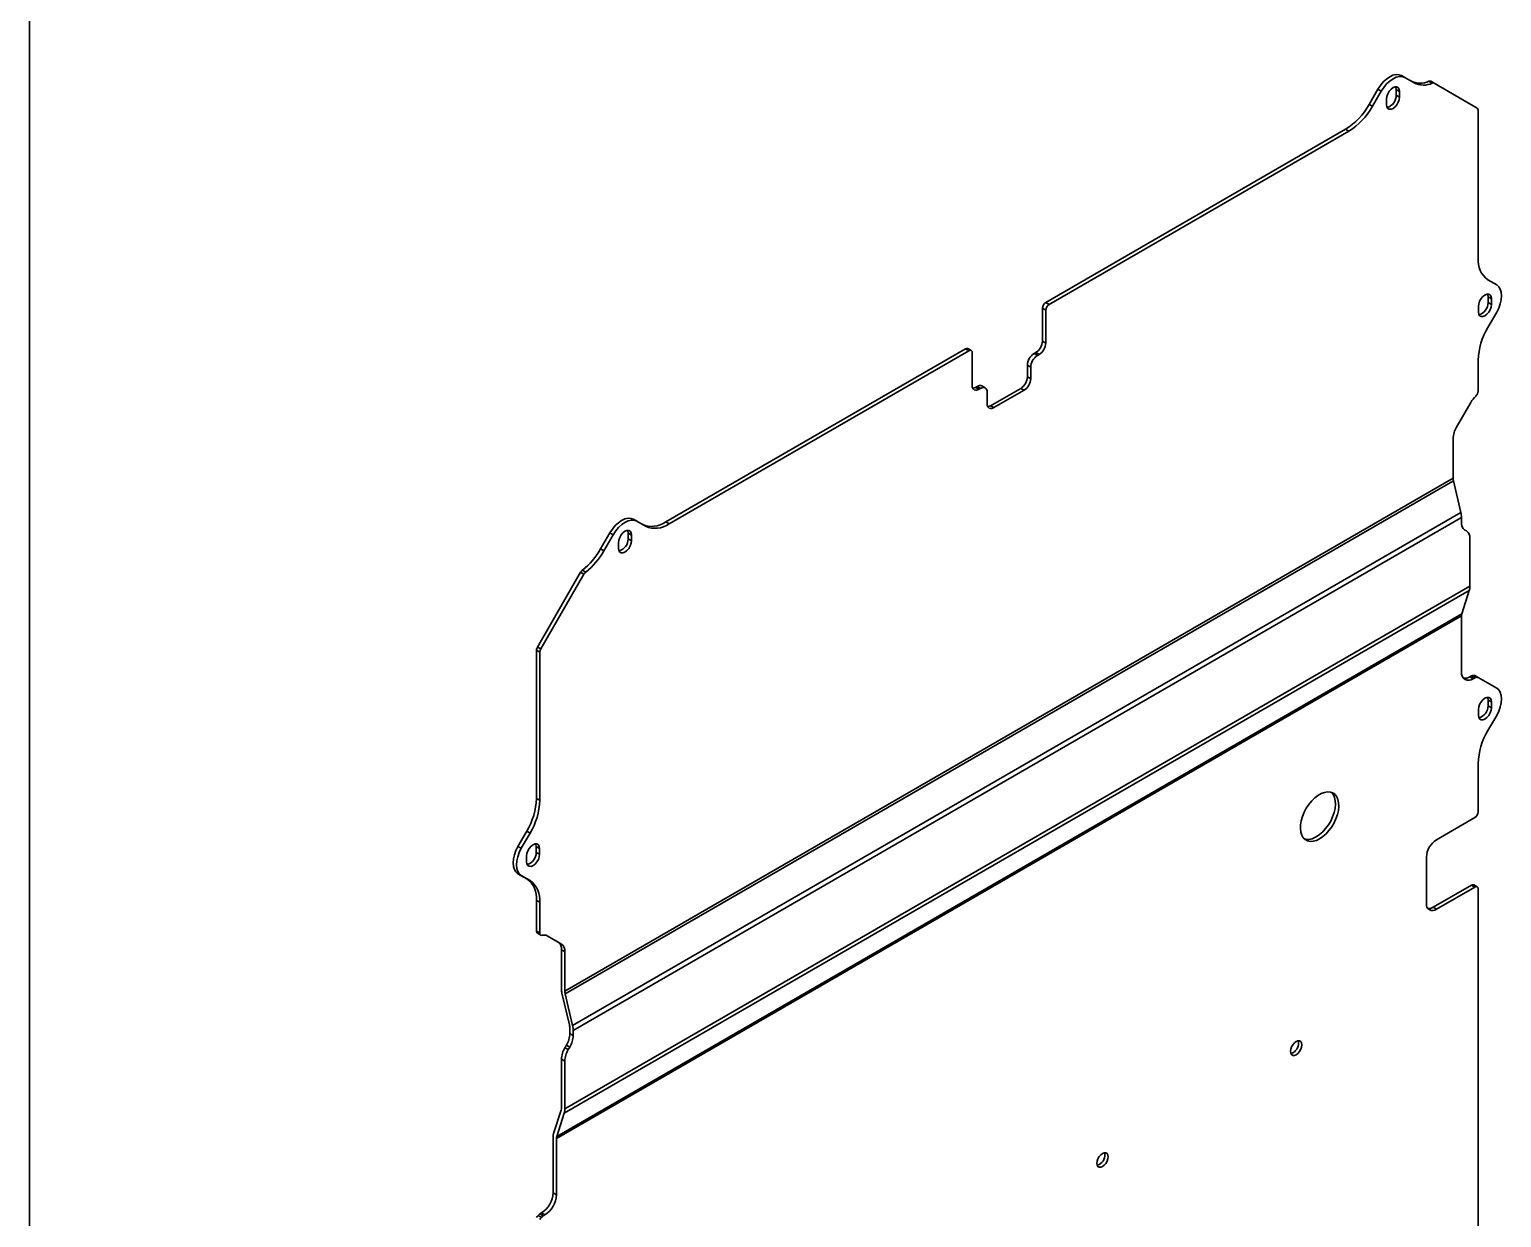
# Model space of a CAD drawing. Header units: millimetres. Extents: x 10 to 515, y -34 to 231.
# Drawn here: x 14.2 to 66.1, y 69.6 to 111.5 of the extents above; entities that cross this region are included whole.
import ezdxf

# ---------------------------------------------------------------- set-up
doc = ezdxf.new("R2010")
doc.units = ezdxf.units.MM
doc.layers.add('轮廓实线层', color=7, linetype='Continuous', lineweight=35)

msp = doc.modelspace()

# ---------------------------------------------------------------- linework, layer by layer
at = {"color": 7, "linetype": 'Continuous', "lineweight": 35}
for p, q in [((62.606563, 109.865133), (62.724414, 109.797099)), ((63.048515, 109.609938), (62.724414, 109.797099)), ((63.574267, 109.66867), (63.692119, 109.600636)), ((63.638628, 109.667739), (63.756479, 109.599705)), ((61.466039, 108.851989), (61.77323, 109.38406)), ((61.891081, 109.316026), (61.58389, 108.783955)), ((61.77323, 109.38406), (61.891081, 109.316026)), ((62.419706, 109.378179), (62.537557, 109.310145)), ((62.419706, 109.174044), (62.419706, 109.378179)), ((62.419706, 109.174044), (62.537557, 109.10601)), ((62.537557, 109.10601), (62.537557, 109.310145)), ((65.278434, 108.720814), (63.756479, 109.599705)), ((61.466039, 108.851989), (61.58389, 108.783955)), ((62.077938, 109.044812), (62.077938, 108.840677)), ((65.312951, 108.644511), (65.312951, 103.422381)), ((60.632705, 107.972317), (50.05123, 101.863762)), ((60.750557, 107.904283), (50.169081, 101.795728)), ((60.750557, 107.904283), (60.632705, 107.972317)), ((65.96532, 102.48195), (65.658129, 102.659345)), ((50.05123, 101.863762), (50.169081, 101.795728)), ((65.660612, 102.06303), (65.778463, 101.994996)), ((65.660612, 101.858895), (65.660612, 102.06303)), ((65.660612, 101.858895), (65.778463, 101.790861)), ((65.778463, 101.790861), (65.778463, 101.994996)), ((50.05123, 101.591603), (49.933379, 101.659637)), ((49.933379, 101.659637), (49.933379, 100.502871)), ((50.05123, 100.434837), (50.05123, 101.591603)), ((65.318844, 101.729663), (65.318844, 101.525528)), ((65.658129, 100.987577), (65.96532, 101.519647)), ((49.933379, 100.502871), (50.05123, 100.434837)), ((47.222803, 100.230945), (36.641327, 94.12239)), ((47.340654, 100.162911), (36.759179, 94.054356)), ((47.340654, 100.162911), (47.222803, 100.230945)), ((47.423981, 100.171163), (47.306129, 100.239197)), ((47.458505, 100.094855), (47.458505, 98.938089)), ((49.697677, 100.094623), (49.638751, 100.060606)), ((49.638751, 100.060606), (49.756602, 99.992572)), ((49.697677, 100.094623), (49.815528, 100.026589)), ((49.756602, 99.992572), (49.815528, 100.026589)), ((65.312951, 99.826007), (65.312951, 98.743131)), ((49.403049, 99.652358), (49.5209, 99.584324)), ((49.403049, 99.652358), (49.403049, 99.244087)), ((49.403049, 99.244087), (49.5209, 99.176053)), ((49.5209, 99.176053), (49.5209, 99.584324)), ((47.635282, 98.904028), (47.576356, 98.870011)), ((47.576356, 98.870011), (47.694207, 98.801977)), ((47.635282, 98.904028), (47.753133, 98.835994)), ((47.694207, 98.801977), (47.753133, 98.835994)), ((47.919786, 98.852496), (47.801935, 98.920531)), ((49.167347, 98.835839), (48.106686, 98.223533)), ((48.224538, 98.155499), (49.285198, 98.767805)), ((49.167347, 98.835839), (49.285198, 98.767805)), ((47.988835, 98.699882), (47.988835, 98.291611)), ((48.106686, 98.223533), (48.224538, 98.155499)), ((64.54988, 97.471807), (65.051884, 98.341303)), ((64.429068, 95.664595), (64.429068, 97.065257)), ((64.429068, 95.664595), (33.080667, 77.567548)), ((64.439797, 95.577216), (33.091396, 77.48017)), ((64.702237, 94.455932), (64.439797, 95.577216)), ((64.702237, 94.455932), (33.353837, 76.358886)), ((64.723696, 94.281176), (33.375295, 76.184129)), ((35.500803, 94.21731), (35.618654, 94.149276)), ((35.925845, 93.971881), (35.618654, 94.149276)), ((36.641327, 94.12239), (36.759179, 94.054356)), ((64.723696, 94.281176), (64.723696, 94.105324)), ((34.343369, 93.174878), (34.66747, 93.736237)), ((34.785321, 93.668203), (34.46122, 93.106844)), ((34.66747, 93.736237), (34.785321, 93.668203)), ((35.313946, 93.730357), (35.431797, 93.662323)), ((35.313946, 93.526221), (35.313946, 93.730357)), ((35.313946, 93.526221), (35.431797, 93.458187)), ((35.431797, 93.458187), (35.431797, 93.662323)), ((64.844508, 93.838262), (64.897511, 93.807654)), ((65.018324, 93.540592), (65.018324, 91.854071)), ((34.343369, 93.174878), (34.46122, 93.106844)), ((34.972178, 93.39699), (34.972178, 93.192855)), ((32.11345, 89.711145), (33.635405, 92.347248)), ((33.753256, 92.279214), (32.231302, 89.643111)), ((33.753256, 92.279214), (33.635405, 92.347248)), ((33.817617, 92.354453), (33.699765, 92.422487)), ((64.996865, 91.70409), (33.059209, 73.266873)), ((65.018324, 91.854071), (33.080667, 73.416855)), ((64.734425, 90.885813), (64.996865, 91.70409)), ((64.723696, 90.810822), (32.786039, 72.373605)), ((64.734425, 90.885813), (32.796769, 72.448596)), ((64.723696, 88.831776), (64.723696, 90.810822)), ((32.196784, 89.526954), (32.078933, 89.594988)), ((32.078933, 84.372858), (32.078933, 89.594988)), ((32.11345, 89.711145), (32.231302, 89.643111)), ((32.196784, 89.526954), (32.196784, 84.304824)), ((65.018324, 88.661614), (65.077249, 88.695631)), ((65.018324, 88.661614), (65.136175, 88.59358)), ((65.1951, 88.627597), (65.077249, 88.695631)), ((65.1951, 88.627597), (65.136175, 88.59358)), ((65.257664, 88.642954), (65.139813, 88.710988)), ((65.1951, 88.705292), (65.312951, 88.637258)), ((65.96532, 88.260531), (65.312951, 88.637258)), ((65.660612, 87.841611), (65.778463, 87.773577)), ((65.660612, 87.637475), (65.660612, 87.841611)), ((65.318844, 87.508244), (65.318844, 87.304109)), ((65.658129, 86.766158), (65.96532, 87.298228)), ((65.660612, 87.637475), (65.778463, 87.569441)), ((65.778463, 87.569441), (65.778463, 87.773577)), ((65.312951, 85.604588), (65.312951, 83.898454)), ((32.078933, 84.372858), (32.196784, 84.304824)), ((65.1951, 83.69433), (63.839812, 82.911939)), ((31.426564, 82.679218), (31.733755, 83.211288)), ((31.851606, 83.143254), (31.544415, 82.611184)), ((31.851606, 83.143254), (31.733755, 83.211288)), ((31.426564, 82.679218), (31.544415, 82.611184)), ((32.07304, 82.673337), (32.190891, 82.605303)), ((32.07304, 82.469202), (32.07304, 82.673337)), ((32.190891, 82.401168), (32.190891, 82.605303)), ((31.731272, 82.339971), (31.731272, 82.135835)), ((32.07304, 82.469202), (32.190891, 82.401168)), ((63.486259, 82.299566), (63.486259, 80.666484)), ((31.426564, 81.716915), (31.544415, 81.648881)), ((31.733755, 81.53952), (31.426564, 81.716915)), ((31.544415, 81.648881), (31.851606, 81.471486)), ((31.733755, 81.53952), (31.851606, 81.471486)), ((65.077249, 81.312741), (63.721961, 80.53035)), ((63.839812, 80.462316), (65.1951, 81.244707)), ((65.1951, 81.244707), (65.077249, 81.312741)), ((65.278427, 81.252959), (65.160576, 81.320993)), ((65.312951, 81.176651), (65.312951, 68.481238)), ((32.196784, 80.708451), (32.078933, 80.776485)), ((32.078933, 79.693609), (32.078933, 80.776485)), ((32.196784, 80.708451), (32.196784, 79.625575)), ((63.721961, 80.53035), (63.839812, 80.462316)), ((32.078933, 79.693609), (32.196784, 79.625575)), ((32.113457, 79.617301), (32.231308, 79.549267)), ((32.842004, 79.303307), (32.455478, 79.526516)), ((32.457851, 79.525168), (32.959855, 79.235273)), ((32.842004, 79.303307), (32.959855, 79.235273)), ((32.962816, 79.036245), (33.080667, 78.968211)), ((32.962816, 77.635582), (32.962816, 79.036245)), ((33.080667, 78.968211), (33.080667, 77.567548)), ((33.24135, 76.383231), (32.97891, 77.504515)), ((33.091396, 77.48017), (33.353837, 76.358886)), ((33.257444, 76.076312), (33.257444, 76.252163)), ((33.257444, 76.076312), (33.375295, 76.008278)), ((33.375295, 76.008278), (33.375295, 76.184129)), ((33.083628, 75.577958), (33.136632, 75.669763)), ((33.083628, 75.577958), (33.20148, 75.509924)), ((33.136632, 75.669763), (33.254483, 75.601729)), ((33.20148, 75.509924), (33.254483, 75.601729)), ((32.962816, 75.171409), (33.080667, 75.103375)), ((32.962816, 73.484889), (32.962816, 75.171409)), ((33.080667, 73.416855), (33.080667, 75.103375)), ((32.684282, 72.554126), (32.946722, 73.372402)), ((33.059209, 73.266873), (32.796769, 72.448596)), ((32.668188, 70.462594), (32.668188, 72.441639)), ((32.786039, 72.373605), (32.786039, 70.39456)), ((32.668188, 70.462594), (32.786039, 70.39456)), ((32.13422, 69.657265), (32.252071, 69.589231)), ((32.196784, 69.714142), (32.255709, 69.748159)), ((32.196784, 69.714142), (32.314635, 69.646108)), ((32.255709, 69.748159), (32.373561, 69.680125)), ((32.373561, 69.680125), (32.314635, 69.646108))]:
    msp.add_line(p, q, dxfattribs=at)
at = {"color": 7, "linetype": 'Continuous', "lineweight": 35, "flags": 128}
for points in [[(61.77323, 109.38406), (61.862524, 109.520231), (61.964398, 109.641922), (62.074938, 109.744457), (62.189896, 109.823895), (62.304855, 109.877185), (62.415395, 109.902277), (62.517269, 109.898207), (62.606563, 109.865133)], [(62.724414, 109.797099), (62.63512, 109.830173), (62.533246, 109.834243), (62.422706, 109.809151), (62.307748, 109.755861), (62.192789, 109.676423), (62.082249, 109.573888), (61.980375, 109.452196), (61.891081, 109.316026)], [(62.537557, 109.310145), (62.52631, 109.385657), (62.493668, 109.440792), (62.442826, 109.470151), (62.378763, 109.470862), (62.307748, 109.442854), (62.236732, 109.38887), (62.172669, 109.314193), (62.121828, 109.226133), (62.089186, 109.133311), (62.077938, 109.044812)], [(62.077938, 108.840677), (62.089186, 108.765164), (62.121828, 108.71003), (62.172669, 108.68067), (62.236732, 108.67996), (62.307748, 108.707967), (62.378763, 108.761952), (62.442826, 108.836629), (62.493668, 108.924689), (62.52631, 109.017511), (62.537557, 109.10601)], [(62.419706, 109.378179), (62.408458, 109.453691), (62.400251, 109.473807)], [(65.96532, 101.519647), (66.038602, 101.665065), (66.093055, 101.814141), (66.126587, 101.961146), (66.137909, 102.100432), (66.126587, 102.226645), (66.093055, 102.334935), (66.038602, 102.421141), (65.96532, 102.48195)], [(65.778463, 101.994996), (65.767216, 102.070508), (65.734574, 102.125643), (65.683732, 102.155002), (65.619669, 102.155713), (65.548654, 102.127705), (65.477639, 102.073721), (65.413575, 101.999044), (65.362734, 101.910984), (65.330092, 101.818162), (65.318844, 101.729663)], [(65.660612, 102.06303), (65.649365, 102.138542), (65.641157, 102.158658)], [(65.318844, 101.525528), (65.330092, 101.450016), (65.362734, 101.394881), (65.413575, 101.365522), (65.477639, 101.364811), (65.548654, 101.392819), (65.619669, 101.446803), (65.683732, 101.52148), (65.734574, 101.60954), (65.767216, 101.702362), (65.778463, 101.790861)], [(34.66747, 93.736237), (34.756764, 93.872408), (34.858638, 93.9941), (34.969178, 94.096635), (35.084136, 94.176073), (35.199095, 94.229363), (35.309635, 94.254455), (35.411509, 94.250385), (35.500803, 94.21731)], [(35.618654, 94.149276), (35.529361, 94.182351), (35.427486, 94.186421), (35.316946, 94.161329), (35.201988, 94.108039), (35.08703, 94.028601), (34.976489, 93.926066), (34.874615, 93.804374), (34.785321, 93.668203)], [(35.431797, 93.662323), (35.42055, 93.737835), (35.387908, 93.79297), (35.337066, 93.822329), (35.273003, 93.82304), (35.201988, 93.795032), (35.130973, 93.741047), (35.066909, 93.66637), (35.016068, 93.578311), (34.983426, 93.485489), (34.972178, 93.39699)], [(35.313946, 93.730357), (35.302699, 93.805869), (35.294491, 93.825985)], [(34.972178, 93.192855), (34.983426, 93.117342), (35.016068, 93.062208), (35.066909, 93.032848), (35.130973, 93.032138), (35.201988, 93.060145), (35.273003, 93.11413), (35.337066, 93.188807), (35.387908, 93.276866), (35.42055, 93.369689), (35.431797, 93.458187)], [(65.778463, 87.773577), (65.767216, 87.849089), (65.734574, 87.904224), (65.683732, 87.933583), (65.619669, 87.934294), (65.548654, 87.906286), (65.477639, 87.852302), (65.413575, 87.777625), (65.362734, 87.689565), (65.330092, 87.596743), (65.318844, 87.508244)], [(65.660612, 87.841611), (65.649365, 87.917123), (65.641157, 87.937239)], [(65.96532, 87.298228), (66.038602, 87.443646), (66.093055, 87.592722), (66.126587, 87.739727), (66.137909, 87.879013), (66.126587, 88.005226), (66.093055, 88.113516), (66.038602, 88.199722), (65.96532, 88.260531)], [(65.318844, 87.304109), (65.330092, 87.228596), (65.362734, 87.173462), (65.413575, 87.144102), (65.477639, 87.143392), (65.548654, 87.171399), (65.619669, 87.225384), (65.683732, 87.300061), (65.734574, 87.388121), (65.767216, 87.480943), (65.778463, 87.569441)], [(59.717113, 82.947395), (59.831635, 83.024763), (59.942863, 83.122417), (60.047596, 83.237548), (60.142822, 83.366843), (60.225801, 83.506583), (60.294146, 83.652747), (60.345891, 83.801132), (60.379547, 83.947468), (60.394146, 84.087545), (60.389268, 84.217334), (60.365053, 84.3331), (60.322198, 84.431514), (60.261936, 84.509744), (60.186001, 84.56554), (60.096576, 84.597297), (59.996235, 84.6041), (59.887864, 84.585754), (59.774581, 84.542788), (59.659644, 84.476437), (59.546361, 84.388609), (59.43799, 84.281832), (59.337649, 84.159177), (59.248224, 84.024173), (59.172289, 83.880704), (59.112027, 83.732897), (59.069172, 83.585004), (59.044957, 83.44128), (59.040079, 83.305859), (59.054678, 83.182637), (59.088334, 83.07516), (59.140079, 82.986519), (59.208424, 82.919263), (59.291403, 82.875329), (59.386629, 82.855979), (59.491362, 82.861771), (59.60259, 82.892538), (59.717113, 82.947395)], [(60.133679, 84.587595), (60.144085, 84.577778), (60.204347, 84.499548), (60.247202, 84.401134), (60.271417, 84.285368), (60.276295, 84.155579), (60.261696, 84.015502), (60.22804, 83.869166), (60.176295, 83.720781), (60.10795, 83.574617), (60.024971, 83.434877), (59.929745, 83.305582), (59.825012, 83.190451), (59.713784, 83.092797), (59.599261, 83.015429)], [(31.426564, 81.716915), (31.353282, 81.777724), (31.298829, 81.86393), (31.265297, 81.97222), (31.253975, 82.098433), (31.265297, 82.237719), (31.298829, 82.384724), (31.353282, 82.5338), (31.426564, 82.679218)], [(31.544415, 82.611184), (31.471133, 82.465766), (31.41668, 82.31669), (31.383148, 82.169685), (31.371826, 82.030399), (31.383148, 81.904186), (31.41668, 81.795896), (31.471133, 81.70969), (31.544415, 81.648881)], [(32.190891, 82.605303), (32.179644, 82.680816), (32.147002, 82.73595), (32.09616, 82.76531), (32.032097, 82.76602), (31.961082, 82.738013), (31.890066, 82.684028), (31.826003, 82.609351), (31.775162, 82.521292), (31.74252, 82.428469), (31.731272, 82.339971)], [(32.07304, 82.673337), (32.061792, 82.74885), (32.053585, 82.768966)], [(31.731272, 82.135835), (31.74252, 82.060323), (31.775162, 82.005188), (31.826003, 81.975829), (31.890066, 81.975118), (31.961082, 82.003126), (32.032097, 82.05711), (32.09616, 82.131787), (32.147002, 82.219847), (32.179644, 82.312669), (32.190891, 82.401168)], [(32.196784, 79.625575), (32.198306, 79.604653), (32.202832, 79.586028), (32.210247, 79.570183), (32.220357, 79.557525), (32.232902, 79.548382), (32.247559, 79.54299), (32.263948, 79.541488), (32.281646, 79.543915)], [(58.890065, 75.332182), (58.951975, 75.379246), (59.007826, 75.444349), (59.052149, 75.521119), (59.080606, 75.602041), (59.090412, 75.679193), (59.080606, 75.745025), (59.052149, 75.793091), (59.007826, 75.818686), (58.951975, 75.819306), (58.890065, 75.794889), (58.828154, 75.747825), (58.772304, 75.682722), (58.727981, 75.605953), (58.699524, 75.525031), (58.689718, 75.447878), (58.699524, 75.382046), (58.727981, 75.333981), (58.772304, 75.308385), (58.828154, 75.307765), (58.890065, 75.332182)], [(58.702317, 75.374402), (58.710303, 75.375799), (58.772214, 75.400216)], [(52.054699, 71.38621), (52.11661, 71.433273), (52.17246, 71.498376), (52.216783, 71.575146), (52.24524, 71.656068), (52.255046, 71.733221), (52.24524, 71.799052), (52.216783, 71.847118), (52.17246, 71.872714), (52.11661, 71.873333), (52.054699, 71.848916), (51.992789, 71.801853), (51.936938, 71.73675), (51.892615, 71.65998), (51.864158, 71.579058), (51.854352, 71.501905), (51.864158, 71.436074), (51.892615, 71.388008), (51.936938, 71.362412), (51.992789, 71.361793), (52.054699, 71.38621)], [(51.866952, 71.42843), (51.874938, 71.429827), (51.936848, 71.454244)]]:
    msp.add_lwpolyline(points, dxfattribs=at)
at = {"color": 7, "linetype": 'Continuous', "lineweight": 35}
for centre, radius, start, end in [((63.262079, 110.338396), 0.738915, 243.3515295, 294.9922843), ((63.605486, 109.601697), 0.073891, 63.3515295, 114.9922843), ((61.976327, 109.171586), 0.443386, 285.8457473, 0.3175591), ((63.37993, 110.270362), 0.738915, 243.3515295, 294.9922843), ((63.723337, 109.533663), 0.073891, 63.3515295, 114.9922843), ((59.360195, 110.01235), 2.404374, 301.9546716, 331.1443911), ((59.478046, 109.944316), 2.404374, 301.9546716, 331.1443911), ((65.229508, 108.652722), 0.083846, 354.379621, 54.3019615), ((66.147384, 103.340264), 0.838463, 174.379621, 234.3019615), ((50.189248, 101.647994), 0.256134, 122.6054783, 177.3945215), ((65.217233, 101.856437), 0.443386, 285.8457473, 0.3175591), ((50.307099, 101.57996), 0.256134, 122.6054783, 177.3945215), ((67.716227, 99.74391), 2.404677, 148.8562722, 178.0435014), ((49.42164, 100.526158), 0.512268, 302.6054783, 357.3945215), ((49.539491, 100.458124), 0.512268, 302.6054783, 357.3945215), ((47.271623, 100.162798), 0.08383, 65.692881, 125.6175775), ((47.386659, 100.10651), 0.072785, 350.785963, 129.2032852), ((49.914788, 99.629071), 0.512268, 122.6054783, 177.3945215), ((50.032639, 99.561037), 0.512268, 122.6054783, 177.3945215), ((48.89131, 99.267374), 0.512268, 302.6054783, 357.3945215), ((47.602197, 98.91478), 0.14557, 170.785963, 309.2032852), ((47.463481, 99.04994), 0.212404, 274.2956407, 302.101435), ((47.732922, 98.767734), 0.167659, 65.692881, 125.6175775), ((47.845144, 98.723191), 0.14557, 350.785963, 129.2032852), ((49.009161, 99.19934), 0.512268, 302.6054783, 357.3945215), ((65.052124, 98.756483), 0.261169, 312.3579926, 357.0696882), ((48.132527, 98.268302), 0.14557, 170.785963, 309.2032852), ((47.993811, 98.403462), 0.212404, 274.2956407, 302.101435), ((65.865928, 97.876695), 0.937298, 132.883353, 150.2848732), ((65.270214, 97.036523), 0.841637, 148.8562722, 178.0435014), ((64.814785, 95.667609), 0.385729, 180.4477311, 193.5528569), ((36.153138, 94.803828), 0.838265, 245.6860478, 305.6181727), ((36.270989, 94.735794), 0.838265, 245.6860478, 305.6181727), ((63.952262, 94.275147), 0.771458, 0.4477311, 13.5528569), ((65.015747, 94.076584), 0.293462, 174.379621, 234.3019615), ((34.870567, 93.523764), 0.443386, 285.8457473, 0.3175591), ((64.726272, 93.569332), 0.293462, 354.379621, 54.3019615), ((32.104271, 94.438758), 2.571178, 308.3549081, 330.5570383), ((32.222122, 94.370724), 2.571178, 308.3549081, 330.5570383), ((33.859315, 92.22086), 0.257118, 128.3549081, 150.5570383), ((33.977166, 92.152826), 0.257118, 128.3549081, 150.5570383), ((64.525591, 91.848042), 0.49277, 343.0145114, 0.7010131), ((64.970062, 90.813836), 0.246385, 163.0145114, 180.7010131), ((32.31926, 89.586778), 0.240468, 148.8562722, 178.0435014), ((32.437111, 89.518744), 0.240468, 148.8562722, 178.0435014), ((64.975156, 88.790986), 0.254747, 170.785963, 309.2032852), ((64.832836, 88.94698), 0.340352, 263.0443443, 303.0238113), ((65.130918, 88.612105), 0.099282, 84.8601137, 122.7225906), ((65.235385, 89.367414), 0.663347, 261.7162626, 266.518335), ((65.248769, 88.544071), 0.099282, 84.8601137, 122.7225906), ((65.353236, 89.29938), 0.663347, 261.7162626, 266.518335), ((65.217233, 87.635018), 0.443386, 285.8457473, 0.3175591), ((67.716227, 85.522491), 2.404677, 148.8562722, 178.0435014), ((29.675657, 84.454955), 2.404677, 328.8562722, 358.0435014), ((29.793509, 84.386921), 2.404677, 328.8562722, 358.0435014), ((65.057082, 83.910097), 0.256134, 302.6054783, 357.3945215), ((59.305806, 83.449881), 0.524276, 256.4189381, 304.0374289), ((64.253867, 82.264636), 0.768402, 122.6054783, 177.3945215), ((31.629661, 82.466745), 0.443386, 285.8457473, 0.3175591), ((31.2445, 80.858601), 0.838463, 354.379621, 54.3019615), ((31.362351, 80.790567), 0.838463, 354.379621, 54.3019615), ((65.126069, 81.244594), 0.08383, 65.692881, 125.6175775), ((65.241106, 81.188306), 0.072785, 350.785963, 129.2032852), ((63.701796, 80.631521), 0.218355, 170.785963, 309.2032852), ((63.560822, 80.780212), 0.297316, 265.5877093, 302.8184211), ((32.163384, 79.685854), 0.084806, 174.7534417, 233.9343779), ((32.346525, 79.31626), 0.236719, 61.947068, 105.9069789), ((32.670765, 79.064986), 0.293462, 354.379621, 54.3019615), ((32.788616, 78.996952), 0.293462, 354.379621, 54.3019615), ((33.541392, 77.640104), 0.578593, 180.4477311, 193.5528569), ((33.466384, 77.570563), 0.385729, 180.4477311, 193.5528569), ((32.678868, 76.247642), 0.578593, 0.4477311, 13.5528569), ((32.416298, 76.105046), 0.841637, 328.8562722, 358.0435014), ((32.534149, 76.037012), 0.841637, 328.8562722, 358.0435014), ((32.603861, 76.178101), 0.771458, 0.4477311, 13.5528569), ((33.803962, 75.142675), 0.841637, 148.8562722, 178.0435014), ((33.921814, 75.074641), 0.841637, 148.8562722, 178.0435014), ((58.594733, 75.73162), 0.375935, 298.1709458, 13.707472), ((32.593266, 73.480367), 0.369577, 343.0145114, 0.7010131), ((32.587934, 73.410826), 0.49277, 343.0145114, 0.7010131), ((33.037738, 72.446161), 0.369577, 163.0145114, 180.7010131), ((33.032406, 72.37662), 0.246385, 163.0145114, 180.7010131), ((51.759368, 71.785647), 0.375935, 298.1709458, 13.707472), ((31.772646, 70.503346), 0.896469, 302.6054783, 357.3945215), ((31.890497, 70.435312), 0.896469, 302.6054783, 357.3945215), ((29.987936, 71.307156), 2.707153, 320.5696327, 322.4498107), ((32.311121, 69.525526), 0.220565, 121.2238524, 143.3248425), ((32.428972, 69.457492), 0.220565, 121.2238524, 143.3248425), ((30.105787, 71.239122), 2.707153, 320.5696327, 322.4498107)]:
    msp.add_arc(centre, radius, start, end, dxfattribs=at)
at = {"layer": '轮廓实线层'}
msp.add_line((14.185568, 205.450845), (14.185568, 5.450845), dxfattribs=at)

doc.saveas('drawing.dxf')
